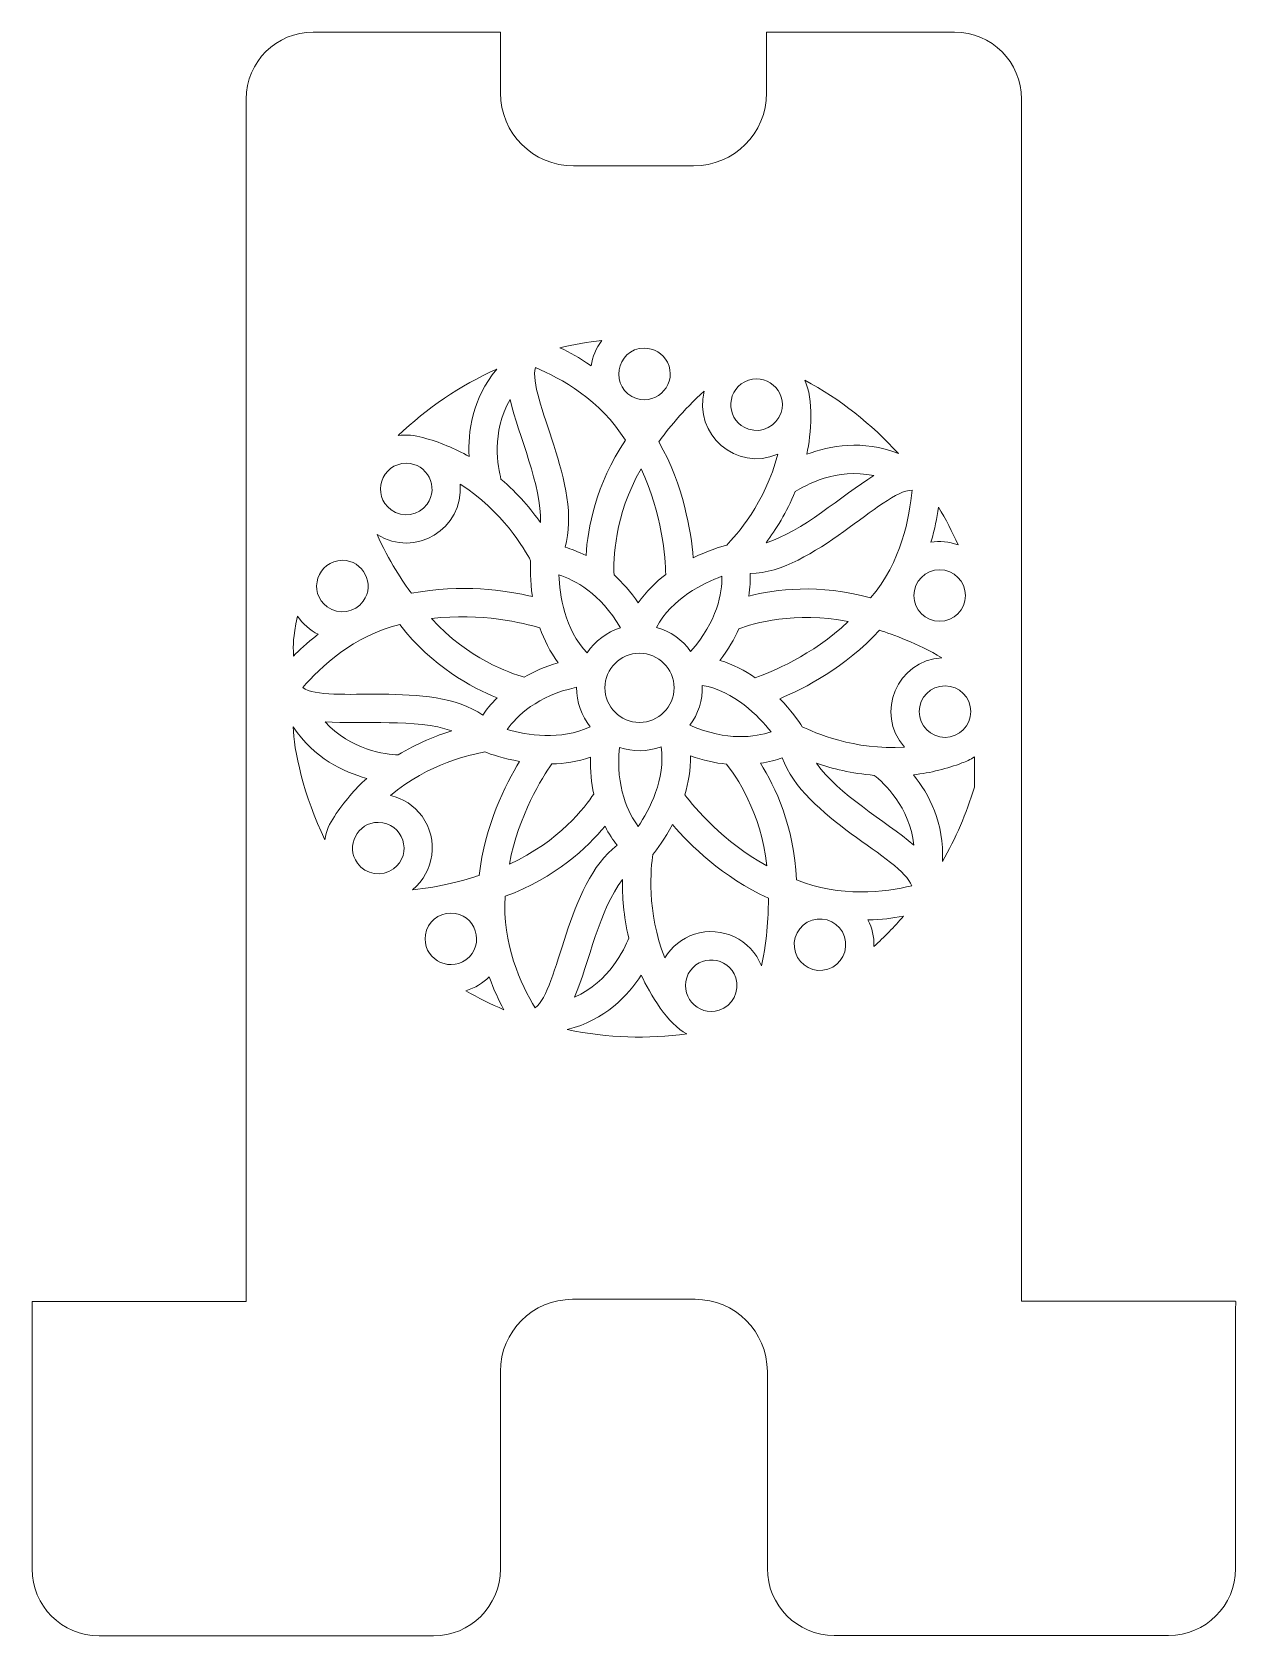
# Model space of a CAD drawing. Header units: inches. Extents: x 67 to 712, y 69 to 701.
# Drawn here: x 67.3 to 322.6, y 96.2 to 436.4 of the extents above; entities that cross this region are included whole.
import ezdxf

# ---------------------------------------------------------------- set-up
doc = ezdxf.new("R2010")
doc.units = ezdxf.units.IN
doc.header["$MEASUREMENT"] = 0
doc.layers.add('_U+0421_U+043B_U+043E_U+0439 1', color=7, linetype='Continuous')

# ---------------------------------------------------------------- blocks, each defined once
blk = doc.blocks.new('block 2')
at = {"layer": '_U+0421_U+043B_U+043E_U+0439 1', "color": 1, "lineweight": 9, "true_color": 0xff0000}
for points, knots in [([(322.5, 167.13), (322.5, 167.13), (322.5, 167.23), (322.5, 167.23), (322.5, 167.23), (277.1, 167.23), (277.1, 167.23), (277.1, 167.23), (277.1, 422.23), (277.1, 422.23), (277.1, 430.03), (270.8, 436.43), (262.9, 436.43), (245.88, 436.43), (240.24, 436.43), (223.05, 436.43), (223.05, 436.43), (223.05, 423.53), (223.05, 423.53), (223.05, 414.97), (216.11, 408.03), (207.55, 408.03), (207.55, 408.03), (182.1, 408.03), (182.1, 408.03), (173.54, 408.03), (166.6, 414.97), (166.6, 423.53), (166.6, 423.53), (166.6, 436.43), (166.6, 436.43), (166.6, 436.43), (126.9, 436.43), (126.9, 436.43), (119.1, 436.43), (112.7, 430.13), (112.7, 422.23), (112.7, 422.23), (112.7, 167.13), (112.7, 167.13), (112.7, 167.13), (67.3, 167.13), (67.3, 167.13), (67.3, 167.13), (67.3, 110.43), (67.3, 110.43), (67.3, 102.63), (73.6, 96.23), (81.5, 96.23), (81.5, 96.23), (152.4, 96.23), (152.4, 96.23), (160.2, 96.23), (166.6, 102.53), (166.6, 110.43), (166.6, 110.43), (166.6, 152.34), (166.6, 152.34), (166.6, 160.78), (173.44, 167.63), (181.88, 167.63), (181.88, 167.63), (207.91, 167.63), (207.91, 167.63), (216.35, 167.63), (223.2, 160.78), (223.2, 152.34), (223.2, 152.34), (223.2, 110.53), (223.2, 110.53), (223.2, 102.73), (229.5, 96.33), (237.4, 96.33), (237.4, 96.33), (308.3, 96.33), (308.3, 96.33), (316.1, 96.33), (322.5, 102.63), (322.5, 110.53), (322.5, 170.87), (322.46, 166.24), (322.56, 167.13), (322.56, 167.13), (322.5, 167.13), (322.5, 167.13), (322.5, 167.13), (322.5, 167.13), (322.5, 167.13)], [0, 0, 0, 0, 1, 1, 1, 2, 2, 2, 3, 3, 3, 4, 4, 4, 5, 5, 5, 6, 6, 6, 7, 7, 7, 8, 8, 8, 9, 9, 9, 10, 10, 10, 11, 11, 11, 12, 12, 12, 13, 13, 13, 14, 14, 14, 15, 15, 15, 16, 16, 16, 17, 17, 17, 18, 18, 18, 19, 19, 19, 20, 20, 20, 21, 21, 21, 22, 22, 22, 23, 23, 23, 24, 24, 24, 25, 25, 25, 26, 26, 26, 27, 27, 27, 28, 28, 28, 29, 29, 29, 29]), ([(188.14, 370.99), (186.82, 369.31), (186.12, 367.55), (185.82, 365.66), (183.18, 367.46), (181.47, 368.37), (179.22, 369.47), (182.13, 370.15), (185.11, 370.67), (188.14, 370.99)], [0, 0, 0, 0, 1, 1, 1, 2, 2, 2, 3, 3, 3, 3]), ([(197.15, 369.38), (199.11, 369.38), (201.03, 368.31), (202.01, 366.4), (204.23, 362.05), (200.04, 357.23), (195.46, 358.72), (195.46, 358.72), (195.46, 358.72), (195.46, 358.72), (189.62, 360.62), (190.93, 369.38), (197.15, 369.38)], [0, 0, 0, 0, 1, 1, 1, 2, 2, 2, 3, 3, 3, 4, 4, 4, 4]), ([(165.81, 364.93), (160.61, 358.63), (159.68, 351.58), (159.95, 346.4), (156.96, 348.11), (153.66, 349.48), (150.17, 350.4), (150.17, 350.4), (150.17, 350.4), (150.17, 350.4), (148.45, 350.96), (146.64, 351.09), (144.9, 350.83), (150.98, 356.64), (158.04, 361.44), (165.81, 364.93)], [0, 0, 0, 0, 1, 1, 1, 2, 2, 2, 3, 3, 3, 4, 4, 4, 5, 5, 5, 5]), ([(174.06, 365.26), (179.33, 363.05), (187.91, 358.35), (193.11, 349.83), (186.8, 340.42), (185.11, 331.17), (184.75, 325.38), (183.11, 326.21), (181.59, 326.77), (180.3, 327.14), (184.18, 340.06), (172.19, 359.21), (174.06, 365.26)], [0, 0, 0, 0, 1, 1, 1, 2, 2, 2, 3, 3, 3, 4, 4, 4, 4]), ([(218.43, 362.26), (222.72, 364.45), (227.62, 360.36), (226.1, 355.71), (225.17, 352.84), (222.1, 351.26), (219.22, 352.2), (214.6, 353.7), (214.12, 360.06), (218.43, 362.26)], [0, 0, 0, 0, 1, 1, 1, 2, 2, 2, 3, 3, 3, 3]), ([(250.99, 347.03), (243.4, 350.01), (236.42, 348.72), (231.58, 346.87), (232.48, 351.23), (233.11, 358.61), (231.12, 362.6), (238.61, 358.57), (245.32, 353.28), (250.99, 347.03)], [0, 0, 0, 0, 1, 1, 1, 2, 2, 2, 3, 3, 3, 3]), ([(168.64, 358.5), (170.48, 350.77), (175.35, 340.3), (175.1, 332.37), (173.14, 335.15), (170.38, 338.5), (166.72, 341.62), (166.09, 344), (164.61, 351.51), (168.64, 358.5)], [0, 0, 0, 0, 1, 1, 1, 2, 2, 2, 3, 3, 3, 3]), ([(209.83, 360.27), (207.44, 351.08), (216.67, 343.13), (225.4, 346.87), (222.87, 336.63), (216.43, 329.49), (214.6, 327.62), (213.26, 327.26), (210.56, 326.43), (207.48, 324.91), (207.02, 330.62), (205.43, 340.15), (200.21, 349.53), (201.85, 351.81), (205.35, 356.32), (209.83, 360.27)], [0, 0, 0, 0, 1, 1, 1, 2, 2, 2, 3, 3, 3, 4, 4, 4, 5, 5, 5, 5]), ([(146.65, 344.96), (151.07, 344.96), (153.68, 339.91), (151.06, 336.29), (151.06, 336.29), (151.06, 336.29), (151.06, 336.29), (149.29, 333.86), (145.86, 333.31), (143.43, 335.08), (139.16, 338.19), (141.37, 344.96), (146.65, 344.96)], [0, 0, 0, 0, 1, 1, 1, 2, 2, 2, 3, 3, 3, 4, 4, 4, 4]), ([(196.42, 343.79), (200.93, 334.22), (201.57, 324.82), (201.65, 321.34), (199.52, 319.73), (197.49, 317.75), (195.83, 315.35), (194.19, 317.76), (192.45, 319.7), (190.69, 321.28), (190.55, 324.4), (190.69, 333.75), (196.42, 343.79)], [0, 0, 0, 0, 1, 1, 1, 2, 2, 2, 3, 3, 3, 4, 4, 4, 4]), ([(245.78, 342.34), (238.99, 338.2), (230.54, 330.33), (222.92, 328.12), (224.96, 330.84), (227.29, 334.51), (229.13, 338.95), (231.2, 340.28), (237.88, 344.01), (245.78, 342.34)], [0, 0, 0, 0, 1, 1, 1, 2, 2, 2, 3, 3, 3, 3]), ([(158.04, 340.52), (166.99, 334.95), (171.79, 326.62), (173.01, 324.3), (172.93, 322.91), (172.89, 320.1), (173.38, 316.69), (167.81, 318.02), (158.25, 319.45), (147.72, 317.38), (146.06, 319.65), (142.85, 324.37), (140.47, 329.85), (148.46, 324.73), (158.9, 331.07), (158.04, 340.52)], [0, 0, 0, 0, 1, 1, 1, 2, 2, 2, 3, 3, 3, 4, 4, 4, 5, 5, 5, 5]), ([(245.1, 316.39), (234.19, 319.48), (224.87, 318.23), (219.25, 316.79), (219.54, 318.6), (219.6, 320.21), (219.56, 321.55), (233, 321.85), (247.56, 339.18), (253.88, 339.27), (253.41, 333.58), (251.59, 323.97), (245.1, 316.39)], [0, 0, 0, 0, 1, 1, 1, 2, 2, 2, 3, 3, 3, 4, 4, 4, 4]), ([(259.48, 335.66), (261.03, 333.09), (262.42, 330.42), (263.66, 327.66), (261.66, 328.4), (259.78, 328.51), (257.9, 328.21), (258.78, 331.22), (259.13, 333.21), (259.48, 335.66)], [0, 0, 0, 0, 1, 1, 1, 2, 2, 2, 3, 3, 3, 3]), ([(133.1, 324.38), (137.52, 324.38), (140.13, 319.32), (137.51, 315.71), (137.51, 315.71), (137.51, 315.71), (137.51, 315.71), (135.74, 313.27), (132.31, 312.73), (129.88, 314.5), (125.61, 317.6), (127.82, 324.38), (133.1, 324.38)], [0, 0, 0, 0, 1, 1, 1, 2, 2, 2, 3, 3, 3, 4, 4, 4, 4]), ([(185, 304.75), (180.2, 309.7), (179.16, 317.05), (179, 321.28), (182.32, 320.24), (187.76, 317.46), (192.07, 310.06), (189.16, 309.14), (186.68, 307.24), (185, 304.75)], [0, 0, 0, 0, 1, 1, 1, 2, 2, 2, 3, 3, 3, 3]), ([(199.71, 310.16), (202.93, 316.27), (209.6, 319.53), (213.58, 320.99), (213.62, 317.5), (212.65, 311.46), (206.93, 305.07), (205.19, 307.51), (202.66, 309.33), (199.71, 310.16)], [0, 0, 0, 0, 1, 1, 1, 2, 2, 2, 3, 3, 3, 3]), ([(259.74, 322.37), (262.75, 322.37), (265.2, 319.92), (265.2, 316.91), (265.2, 313.89), (262.75, 311.44), (259.74, 311.44), (256.73, 311.44), (254.27, 313.89), (254.27, 316.91), (254.27, 319.92), (256.73, 322.37), (259.74, 322.37)], [0, 0, 0, 0, 1, 1, 1, 2, 2, 2, 3, 3, 3, 4, 4, 4, 4]), ([(152.01, 312.01), (162.51, 313.34), (171.64, 311.05), (174.97, 310.04), (175.85, 307.52), (177.11, 304.98), (178.88, 302.66), (176.08, 301.84), (173.69, 300.79), (171.65, 299.61), (168.64, 300.43), (159.79, 303.45), (152.01, 312.01)], [0, 0, 0, 0, 1, 1, 1, 2, 2, 2, 3, 3, 3, 4, 4, 4, 4]), ([(220.65, 299.47), (218.45, 300.99), (215.94, 302.31), (213.14, 303.15), (214.92, 305.45), (216.23, 307.71), (217.19, 309.85), (220.12, 310.95), (229.1, 313.69), (240.37, 311.37), (232.66, 304.13), (223.93, 300.62), (220.65, 299.47)], [0, 0, 0, 0, 1, 1, 1, 2, 2, 2, 3, 3, 3, 4, 4, 4, 4]), ([(123.57, 312.55), (124.71, 310.85), (126.19, 309.56), (127.93, 308.68), (125.32, 306.66), (123.97, 305.32), (122.7, 304.02), (122.7, 306.93), (122.53, 307.57), (123.57, 312.55)], [0, 0, 0, 0, 1, 1, 1, 2, 2, 2, 3, 3, 3, 3]), ([(124.68, 297.38), (128.41, 301.71), (135.53, 308.42), (145.24, 310.73), (152.24, 301.82), (160.52, 297.35), (165.91, 295.22), (164.61, 293.92), (163.61, 292.65), (162.86, 291.54), (151.77, 299.22), (129.86, 293.73), (124.68, 297.38)], [0, 0, 0, 0, 1, 1, 1, 2, 2, 2, 3, 3, 3, 4, 4, 4, 4]), ([(252.25, 284.76), (241.73, 284.01), (232.95, 287.92), (230.6, 289.09), (229.85, 290.25), (228.23, 292.56), (225.84, 295.03), (231.12, 297.23), (239.7, 301.68), (247, 309.55), (249.68, 308.69), (255.05, 306.75), (260.2, 303.71), (250.73, 303.16), (245.98, 291.94), (252.25, 284.76)], [0, 0, 0, 0, 1, 1, 1, 2, 2, 2, 3, 3, 3, 4, 4, 4, 5, 5, 5, 5]), ([(196.09, 290), (192.04, 290), (188.75, 293.29), (188.75, 297.34), (188.75, 301.38), (192.04, 304.68), (196.09, 304.68), (200.13, 304.68), (203.43, 301.38), (203.43, 297.34), (203.43, 293.29), (200.13, 290), (196.09, 290)], [0, 0, 0, 0, 1, 1, 1, 2, 2, 2, 3, 3, 3, 4, 4, 4, 4]), ([(182.75, 297.45), (182.72, 294.28), (183.81, 291.39), (185.62, 289.09), (179.43, 286.05), (172.11, 287.33), (168.03, 288.49), (170.05, 291.33), (174.38, 295.64), (182.75, 297.45)], [0, 0, 0, 0, 1, 1, 1, 2, 2, 2, 3, 3, 3, 3]), ([(206.79, 289.41), (208.56, 291.79), (209.52, 294.66), (209.4, 297.85), (216.2, 296.67), (221.37, 291.33), (223.99, 288), (220.68, 286.88), (214.64, 285.94), (206.79, 289.41)], [0, 0, 0, 0, 1, 1, 1, 2, 2, 2, 3, 3, 3, 3]), ([(260.88, 297.75), (263.89, 297.75), (266.34, 295.3), (266.34, 292.29), (266.34, 289.28), (263.89, 286.83), (260.88, 286.83), (257.86, 286.83), (255.41, 289.28), (255.41, 292.29), (255.41, 295.3), (257.86, 297.75), (260.88, 297.75)], [0, 0, 0, 0, 1, 1, 1, 2, 2, 2, 3, 3, 3, 4, 4, 4, 4]), ([(156.28, 288.2), (153.03, 287.2), (148.99, 285.6), (144.89, 283.09), (142.39, 283.22), (134.81, 284.1), (129.41, 290.14), (137.32, 289.49), (148.81, 290.9), (156.28, 288.2)], [0, 0, 0, 0, 1, 1, 1, 2, 2, 2, 3, 3, 3, 3]), ([(131.43, 270.07), (131.43, 270.07), (131.43, 270.07), (131.43, 270.07), (130.35, 268.58), (129.66, 266.88), (129.38, 265.1), (124.91, 274.33), (122.69, 284.33), (122.69, 289.03), (127.07, 282.42), (133.34, 279.45), (138.25, 278.13), (135.72, 275.82), (133.42, 273.15), (131.43, 270.07)], [0, 0, 0, 0, 1, 1, 1, 2, 2, 2, 3, 3, 3, 4, 4, 4, 5, 5, 5, 5]), ([(149.98, 270.08), (149.98, 270.08), (149.98, 270.08), (149.98, 270.08), (148.33, 272.34), (145.97, 273.88), (143.26, 274.5), (151.32, 281.29), (160.73, 283.28), (163.31, 283.72), (164.61, 283.22), (167.28, 282.31), (170.66, 281.72), (167.68, 276.84), (163.36, 268.19), (162.07, 257.53), (159.4, 256.65), (153.91, 255.06), (147.97, 254.49), (152.62, 258.31), (153.56, 265.15), (149.98, 270.08)], [0, 0, 0, 0, 1, 1, 1, 2, 2, 2, 3, 3, 3, 4, 4, 4, 5, 5, 5, 6, 6, 6, 7, 7, 7, 7]), ([(177.48, 281.18), (180.14, 281.24), (182.95, 281.64), (185.71, 282.61), (185.62, 279.7), (185.88, 277.1), (186.38, 274.8), (184.66, 272.19), (179.05, 264.71), (168.51, 259.95), (170.49, 270.36), (175.5, 278.34), (177.48, 281.18)], [0, 0, 0, 0, 1, 1, 1, 2, 2, 2, 3, 3, 3, 4, 4, 4, 4]), ([(191.85, 284.69), (194.71, 283.74), (197.74, 283.74), (200.69, 284.83), (201.67, 278), (198.19, 271.44), (195.83, 267.92), (193.75, 270.72), (190.99, 276.17), (191.85, 284.69)], [0, 0, 0, 0, 1, 1, 1, 2, 2, 2, 3, 3, 3, 3]), ([(223.12, 259.56), (213.83, 264.66), (207.79, 271.89), (205.7, 274.65), (206.47, 277.2), (206.95, 279.99), (206.88, 282.91), (209.62, 281.93), (212.18, 281.38), (214.52, 281.14), (216.47, 278.7), (221.85, 271.06), (223.12, 259.56)], [0, 0, 0, 0, 1, 1, 1, 2, 2, 2, 3, 3, 3, 4, 4, 4, 4]), ([(229.35, 256.61), (228.92, 267.94), (224.85, 276.42), (221.74, 281.32), (223.56, 281.6), (225.11, 282.04), (226.38, 282.5), (230.82, 269.79), (251.79, 261.31), (253.83, 255.33), (248.27, 254.02), (238.56, 252.78), (229.35, 256.61)], [0, 0, 0, 0, 1, 1, 1, 2, 2, 2, 3, 3, 3, 4, 4, 4, 4]), ([(267.1, 276.23), (265.44, 270.68), (263.15, 265.4), (260.31, 260.47), (260.81, 268.61), (257.42, 274.85), (254.16, 278.88), (257.83, 279.29), (261.43, 280.21), (264.43, 281.39), (264.43, 281.39), (264.43, 281.39), (264.43, 281.39), (265.38, 281.71), (266.27, 282.14), (267.1, 282.67), (267.1, 282.67), (267.1, 276.23), (267.1, 276.23)], [0, 0, 0, 0, 1, 1, 1, 2, 2, 2, 3, 3, 3, 4, 4, 4, 5, 5, 5, 6, 6, 6, 6]), ([(233.66, 281.33), (236.88, 280.23), (241.08, 279.15), (245.88, 278.77), (247.82, 277.2), (253.44, 272.03), (254.26, 263.97), (248.24, 269.14), (238.12, 274.76), (233.66, 281.33)], [0, 0, 0, 0, 1, 1, 1, 2, 2, 2, 3, 3, 3, 3]), ([(143.91, 258.92), (141.48, 257.15), (138.05, 257.69), (136.28, 260.13), (133.66, 263.74), (136.27, 268.8), (140.7, 268.8), (145.97, 268.8), (148.18, 262.03), (143.91, 258.92)], [0, 0, 0, 0, 1, 1, 1, 2, 2, 2, 3, 3, 3, 3]), ([(173.98, 229.44), (171.02, 234.32), (166.83, 243.17), (167.64, 253.11), (178.27, 257.03), (185.08, 263.52), (188.78, 267.98), (189.61, 266.35), (190.51, 265), (191.34, 263.94), (180.6, 255.77), (179.05, 233.24), (173.98, 229.44)], [0, 0, 0, 0, 1, 1, 1, 2, 2, 2, 3, 3, 3, 4, 4, 4, 4]), ([(221.96, 238.34), (219.76, 243.94), (213.55, 246.94), (207.76, 245.06), (207.76, 245.06), (207.76, 245.06), (207.76, 245.06), (205.1, 244.19), (202.9, 242.42), (201.48, 240.04), (197.51, 249.81), (198.53, 259.37), (198.91, 261.96), (199.78, 263.04), (201.47, 265.29), (203.08, 268.33), (206.8, 263.98), (213.69, 257.2), (223.43, 252.69), (223.44, 249.88), (223.26, 244.17), (221.96, 238.34)], [0, 0, 0, 0, 1, 1, 1, 2, 2, 2, 3, 3, 3, 4, 4, 4, 5, 5, 5, 6, 6, 6, 7, 7, 7, 7]), ([(193.81, 244.25), (192.92, 241.96), (189.7, 235.01), (182.34, 231.72), (185.39, 239.04), (187.6, 250.39), (192.48, 256.66), (192.42, 253.26), (192.69, 248.92), (193.81, 244.25)], [0, 0, 0, 0, 1, 1, 1, 2, 2, 2, 3, 3, 3, 3]), ([(150.7, 244.95), (151.13, 247.66), (153.48, 249.55), (156.08, 249.55), (161.38, 249.55), (163.56, 242.76), (159.3, 239.67), (155.35, 236.8), (149.95, 240.19), (150.7, 244.95)], [0, 0, 0, 0, 1, 1, 1, 2, 2, 2, 3, 3, 3, 3]), ([(236.05, 237.65), (233.19, 236.72), (230.1, 238.29), (229.17, 241.16), (228.24, 244.03), (229.81, 247.11), (232.68, 248.04), (235.54, 248.97), (238.63, 247.4), (239.56, 244.54), (240.49, 241.67), (238.92, 238.58), (236.05, 237.65)], [0, 0, 0, 0, 1, 1, 1, 2, 2, 2, 3, 3, 3, 4, 4, 4, 4]), ([(245.81, 242.46), (245.88, 244.57), (245.42, 246.38), (244.54, 248.09), (247.59, 248.18), (249.58, 248.45), (252.06, 248.88), (250.1, 246.62), (248.02, 244.47), (245.81, 242.46)], [0, 0, 0, 0, 1, 1, 1, 2, 2, 2, 3, 3, 3, 3]), ([(212.99, 228.96), (208.35, 227.46), (204.25, 232.34), (206.44, 236.64), (208.63, 240.94), (214.99, 240.47), (216.5, 235.84), (217.43, 232.97), (215.86, 229.89), (212.99, 228.96)], [0, 0, 0, 0, 1, 1, 1, 2, 2, 2, 3, 3, 3, 3]), ([(159.27, 233.08), (161.26, 233.66), (162.87, 234.67), (164.23, 236.03), (165.3, 233.03), (166.15, 231.27), (167.34, 229.05), (164.56, 230.23), (161.87, 231.59), (159.27, 233.08)], [0, 0, 0, 0, 1, 1, 1, 2, 2, 2, 3, 3, 3, 3]), ([(180.79, 224.84), (188.74, 226.87), (193.65, 232.04), (196.48, 236.4), (198.32, 232.34), (202.13, 225.97), (206.12, 223.94), (197.84, 222.82), (189.44, 223.02), (180.79, 224.84)], [0, 0, 0, 0, 1, 1, 1, 2, 2, 2, 3, 3, 3, 3])]:
    blk.add_open_spline(points, degree=3, knots=knots, dxfattribs=at)

msp = doc.modelspace()

# ---------------------------------------------------------------- block references
at = {"layer": '_U+0421_U+043B_U+043E_U+0439 1'}
msp.add_blockref('block 2', (0, 0), dxfattribs=at)

doc.saveas('drawing.dxf')
